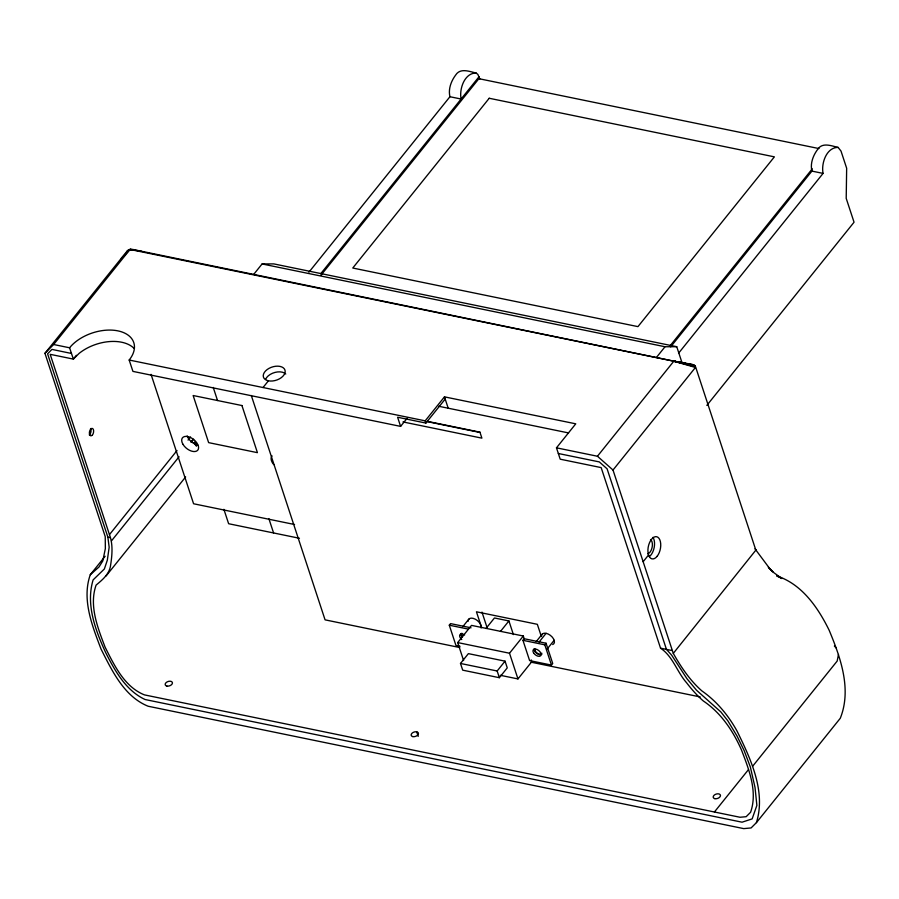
<?xml version="1.0" encoding="UTF-8"?>
<svg xmlns="http://www.w3.org/2000/svg" width="899" height="899" viewBox="0 0 899 899"><rect width="100%" height="100%" fill="white"/><g stroke="black" fill="none" stroke-linecap="round" stroke-linejoin="round"><path stroke-width="1.35" d="M756.419 822.63C766.162 791.457 750.609 758.778 737.056 731.101C728.314 715.312 716.705 701.22 701.849 690.881C689.971 680.408 681.026 667.08 673.284 653.382L613.006 470.031L695.433 367.466L694.702 365.455L133.546 249.607L130.007 249.472L127.377 250.742L44.95 353.307L105.239 536.669L105.352 548.581L102.812 560.909L98.98 567.011L90.271 574.742C81.595 599.453 92.249 625.884 101.036 649.056C112.083 670.834 124.118 696.568 148.155 706.243L743.731 828.62L751.092 827.945L756.419 822.63L840.273 718.29C851.926 689.218 840.498 657.495 829.125 630.177C818.056 607.69 802.155 584.429 777.309 576.113M127.377 250.742L130.007 249.472L673.812 361.207L695.568 366.781L755.845 550.143L673.284 653.382M838.475 654.461L837.183 661.046L752.564 766.341M44.95 353.307L53.637 344.508L69.583 347.789A36.207 22.093 -18.2 0 1 117.904 330.866A36.207 22.093 -18.2 0 1 129.175 360.027L132.917 371.388L400.606 426.384L397.605 417.248L425.912 423.069L425.182 420.844L444.466 396.852L575.765 423.822L556.47 447.826L560.201 459.187L601.173 467.604L660.54 648.168C672.991 656.495 676.936 671.89 686.645 682.835C691.646 689.342 697.085 695.556 703.288 700.95C720.998 712.817 733.112 730.943 741.596 750.238C748.946 769.578 757.835 791.648 750.586 812.269L746.148 816.697L740.001 817.258L144.424 694.882C124.354 686.802 114.308 665.327 105.093 647.145C97.744 627.805 88.855 605.735 96.092 585.114C102.655 579.63 109.835 573.787 110.712 564.493C112.195 554.638 113.072 544.097 109.453 534.624L50.175 354.33L73.358 359.094L79.123 353.386A36.207 22.093 -18.2 0 1 134.052 348.374M53.637 344.508L130.007 249.472L133.546 249.607M76.415 355.285L73.358 359.094L69.583 347.789M253.765 274.307L262.092 263.946L273.802 263.901L676.745 346.699L681.993 362.657M308.93 272.183L449.938 96.732C448.118 89.215 451.051 81.292 455.512 75.258C460.198 67.571 469.312 71.493 476.144 73.044L477.863 74.415L479.808 79.022M109.453 534.624L177.013 450.545M320.763 273.667L479.043 76.707M188.048 440.094L190.532 437.004M321.022 275.139L478.897 78.685L818.978 148.571M111.465 540.883L179.058 456.771M191.15 441.724L192.813 439.656M191.116 442.308L193.6 439.206M90.271 574.742L105.116 556.267M106.093 575.944L185.643 476.942M263.025 387.536L268.43 380.816A11.316 6.9 -18.2 0 0 285.174 371.669A11.316 6.9 -18.2 0 0 269.037 368.354A11.316 6.9 -18.2 0 0 268.43 380.816M400.606 426.384L407.033 418.383M425.912 423.069L445.196 399.066M656.708 357.094L665.035 346.744L676.745 346.699M670.216 345.621L812.303 168.81M670.676 346.834L811.909 171.102C810.089 163.596 813.022 155.673 817.483 149.627C822.169 141.941 831.283 145.863 838.115 147.414L841.014 151.077L846.656 168.225L846.206 198.376L854.05 222.222L706.839 405.393M460.041 646.302L455.95 645.46L449.286 625.187L450.556 623.603L471.042 627.817M678.565 353.217L823.079 173.395C821.023 163.562 826.451 147.2 838.115 147.414M556.47 447.826L597.442 456.243L673.812 361.207L685.263 362.971M462.794 626.659L468.941 619.029M463.603 660.563L457.692 642.571L471.514 625.378L523.319 636.02L524.218 638.74L522.948 640.324L529.612 660.596L551.458 665.08L552.728 663.496L546.064 643.235L524.218 638.74M485.988 628.491L494.45 617.973L508.913 620.939L513.396 634.582M460.49 663.462L468.39 653.629L505.047 661.158L507.261 667.867L499.361 677.7L462.704 670.16L460.49 663.462L497.158 670.991L499.361 677.7M500.451 631.469L508.913 620.939M500.226 675.284L517.959 678.925L509.508 653.225L523.319 636.02M497.158 670.991L505.047 661.158M536.119 641.729L542.254 634.087M539.085 642.055L546.098 633.323M551.458 665.08L544.794 644.819L546.064 643.235M517.959 678.925L531.77 661.731L531.174 659.911M547.154 649.011L554.177 640.279M643.145 561.706L648.55 554.986M714.413 811.999L748.496 769.589M121.32 258.271L130.007 249.472L132.097 249.495M128.22 250.214L130.007 249.472L141.458 251.226M129.332 249.81L130.658 249.562M476.144 73.044C464.48 72.819 459.052 89.181 461.108 99.025L449.938 96.732M695.433 367.466L673.812 361.207L692.578 364.466M695.32 366.107L673.812 361.207L693.77 364.904M673.812 361.207L694.702 365.455M811.909 171.102L823.079 173.395M262.092 263.946L665.035 346.744M438.768 406.269L568.55 432.936M129.175 360.027L425.182 420.844M427.25 421.328L480.313 432.239M426.969 421.575L480.032 432.475L481.898 438.15L402.977 421.934M558.335 453.501L599.307 461.917L607.095 468.817L666.451 649.381L671.575 655.045L686.948 678.711L696.534 690.241L720.818 711.896L727.819 720.773L736.966 735.921L744.091 750.463L750.362 767.016L755.014 787.412L756.879 805.392L752.148 818.899L742.057 822.192L145.076 699.523C125.815 690.533 114.903 670.766 105.689 652.618C95.44 630.334 85.63 604.454 93.114 579.9L104.374 568.966L107.341 560.144L109.161 547.21L107.869 537.153L47.58 353.801L51.928 349.396L71.448 353.464M294.557 524.51L193.588 503.766L151.043 374.344M299.457 538.276L228.627 523.724L223.896 509.328M660.54 648.168L672.373 650.595M449.286 625.187L468.401 629.12M522.948 640.324L544.794 644.819M457.692 642.571L509.508 653.225M459.726 647.527L325.067 619.849L251.304 395.504M531.174 662.203L700.186 696.927M107.869 537.153L110.431 537.737M776.714 575.956L781.961 578.551L773.837 572.674L768.342 567.202L772.792 571.865L771.095 570.078M597.442 456.243L613.006 470.031M754.991 548.817L769.825 568.752M834.373 646.055L836.07 647.842M196.24 445.949L193.926 442.656L195.195 442.05L196.589 445.106L194.566 442.353L196.555 445.792M755.598 549.458L755.845 550.143M541.355 636.514L537.344 624.311L476.436 611.792L481.65 627.659M444.466 396.852L448.196 408.202M481.976 612.107L487.022 627.446M416.709 731.82L418.204 736.36M268.846 518.566L273.577 532.95M213.232 387.424L217.536 400.527M650.528 539.512A7.54 4.09 -78.4 0 1 652.168 547.131A7.54 4.09 -78.4 0 1 647.808 553.829M541.794 653.18A4.147 2.394 38.8 0 1 537.501 653.359A4.147 2.394 38.8 0 1 534.849 648.842M541.49 636.301A7.54 4.36 38.8 0 1 550.267 635.278A7.54 4.36 38.8 0 1 552.683 644.561M468.165 621.243A7.54 4.36 38.8 0 1 475.301 619.186A7.54 4.36 38.8 0 1 480.954 627.884M90.529 428.508A3.776 2.045 -78.4 0 1 89.316 434.925M652.989 537.355A11.316 6.136 -78.4 0 1 649.336 556.605M462.558 636.897A4.147 2.394 38.8 0 1 461.861 633.233M265.587 379.299A11.316 6.9 -18.2 0 1 275.004 372.411A11.316 6.9 -18.2 0 1 285.747 374.006M541.895 654.18A4.753 2.742 38.8 0 1 536.86 653.438A4.753 2.742 38.8 0 1 534.332 648.606M461.771 639.56A4.753 2.742 38.8 0 1 459.895 634.784A4.753 2.742 38.8 0 1 464.648 634.908M462.187 637.11A4.753 2.742 38.8 0 1 461.007 633.537M273.734 464.603A9.844 5.686 38.8 0 1 272.082 455.928M197.713 444.994A9.844 5.686 38.8 0 1 187.172 435.925M489.213 98.261L352.768 268.026L637.953 326.629L774.387 156.853L489.213 98.261M241.932 405.539L193.139 395.515L208.635 442.634L257.429 452.658L241.932 405.539M714.907 798.683A3.776 2.304 -18.2 0 0 720.481 795.637A3.776 2.304 -18.2 0 0 715.11 794.525A3.776 2.304 -18.2 0 0 714.907 798.683M166.877 686.072A3.776 2.304 -18.2 0 0 172.451 683.026A3.776 2.304 -18.2 0 0 167.079 681.925A3.776 2.304 -18.2 0 0 166.877 686.072M92.44 434.936A3.776 2.045 -78.4 0 0 92.709 428.598A3.776 2.045 -78.4 0 0 89.372 432.756A3.776 2.045 -78.4 0 0 92.44 434.936M657.135 556.301A11.316 6.136 -78.4 0 0 657.944 537.299A11.316 6.136 -78.4 0 0 647.921 549.761A11.316 6.136 -78.4 0 0 657.135 556.301M412.855 736.618A3.776 2.304 -18.2 0 0 418.44 733.573A3.776 2.304 -18.2 0 0 413.057 732.471A3.776 2.304 -18.2 0 0 412.855 736.618M533.557 652.82A4.753 2.742 38.8 0 0 540.625 655.764A4.753 2.742 38.8 0 0 536.905 649.426A4.753 2.742 38.8 0 0 533.557 652.82M182.947 444.286A9.844 5.686 38.8 0 0 197.589 450.388A9.844 5.686 38.8 0 0 189.891 437.251A9.844 5.686 38.8 0 0 182.947 444.286"/></g></svg>
